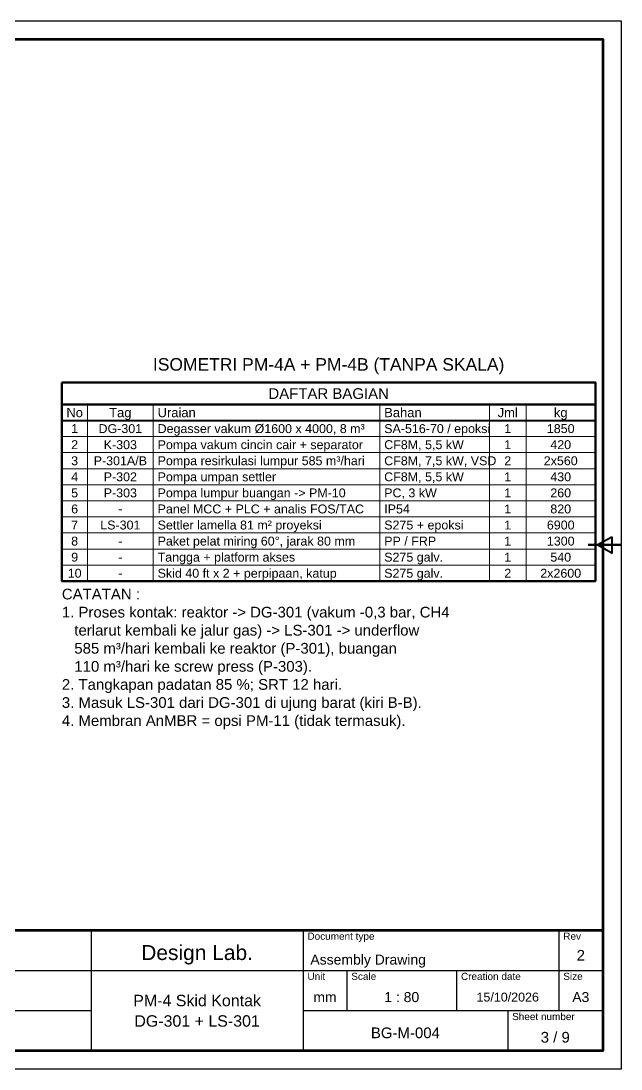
# Model space of a CAD drawing. Header units: millimetres. Extents: x 5 to 415, y 5 to 292.
# Drawn here: x 250.8 to 415, y 5 to 292 of the extents above; entities that cross this region are included whole.
import ezdxf
from ezdxf.enums import TextEntityAlignment as Align

# ---------------------------------------------------------------- set-up
doc = ezdxf.new("R2010")
doc.units = ezdxf.units.MM
for name, color, linetype in [('PFD-BINGKAI', 7, 'Continuous'), ('PFD-TABEL', 7, 'Continuous'), ('PFD-TEKS', 7, 'Continuous')]:
    doc.layers.add(name, color=color, linetype=linetype)
doc.styles.add('PFD', font='arial.ttf')

msp = doc.modelspace()

# ---------------------------------------------------------------- linework, layer by layer
at = {"layer": 'PFD-BINGKAI', "linetype": 'Continuous', "lineweight": 30, "ltscale": 0.35}
msp.add_lwpolyline([(5, 292), (415, 292), (415, 5), (5, 5)], close=True, dxfattribs=at)
at = {"layer": 'PFD-BINGKAI', "linetype": 'Continuous', "lineweight": 80, "ltscale": 0.35}
msp.add_lwpolyline([(10, 287), (410, 287), (410, 10), (10, 10)], close=True, dxfattribs=at)
at = {"layer": 'PFD-BINGKAI', "linetype": 'Continuous', "lineweight": 40, "ltscale": 0.35}
msp.add_lwpolyline([(412.5, 150.7), (412.5, 146.3), (408.5, 148.5)], close=True, dxfattribs=at)
at = {"layer": 'PFD-BINGKAI', "linetype": 'Continuous', "lineweight": 50, "ltscale": 0.35}
msp.add_lwpolyline([(415, 148.5), (406, 148.5)], dxfattribs=at)
at = {"layer": 'PFD-BINGKAI', "linetype": 'Continuous', "lineweight": 70, "ltscale": 0.35}
msp.add_lwpolyline([(174, 43), (410, 43), (410, 10), (174, 10)], close=True, dxfattribs=at)
at = {"layer": 'PFD-BINGKAI', "linetype": 'Continuous', "lineweight": 30, "ltscale": 0.35}
for points in [[(270, 43), (270, 10)], [(328, 43), (328, 10)], [(398, 43), (398, 21)], [(174, 32), (270, 32)], [(270, 32), (328, 32)], [(328, 32), (410, 32)], [(340, 32), (340, 21)], [(370, 32), (370, 21)], [(398, 32), (398, 21)], [(218, 21), (270, 21)], [(328, 21), (410, 21)], [(384, 21), (384, 10)]]:
    msp.add_lwpolyline(points, dxfattribs=at)
at = {"layer": 'PFD-TABEL', "linetype": 'Continuous', "lineweight": 50, "ltscale": 0.35}
for points in [[(262, 193), (408, 193), (408, 187), (262, 187)], [(262, 193), (408, 193), (408, 138.6), (262, 138.6)]]:
    msp.add_lwpolyline(points, close=True, dxfattribs=at)
at = {"layer": 'PFD-TABEL', "linetype": 'Continuous', "lineweight": 15, "ltscale": 0.35}
for points in [[(269, 187), (269, 138.6)], [(287, 187), (287, 138.6)], [(349, 187), (349, 138.6)], [(379, 187), (379, 138.6)], [(389, 187), (389, 138.6)], [(262, 178.2), (408, 178.2)], [(262, 173.8), (408, 173.8)], [(262, 169.4), (408, 169.4)], [(262, 165), (408, 165)], [(262, 160.6), (408, 160.6)], [(262, 156.2), (408, 156.2)], [(262, 151.8), (408, 151.8)], [(262, 147.4), (408, 147.4)], [(262, 143), (408, 143)], [(262, 138.6), (408, 138.6)]]:
    msp.add_lwpolyline(points, dxfattribs=at)
at = {"layer": 'PFD-TABEL', "linetype": 'Continuous', "lineweight": 40, "ltscale": 0.35}
msp.add_lwpolyline([(262, 182.6), (408, 182.6)], dxfattribs=at)

# ---------------------------------------------------------------- texts
at = {"layer": 'PFD-BINGKAI', "style": 'PFD'}
for s, height, p in [('Document type', 1.9531, (329.2, 40.4)), ('Rev', 1.953, (399.2, 40.4)), ('Assembly Drawing', 2.7343, (330, 33.6)), ('Unit', 1.953, (329.2, 29.4)), ('Scale', 1.953, (341.2, 29.4)), ('Creation date', 1.9531, (371.2, 29.4)), ('Size', 1.953, (399.2, 29.4)), ('Sheet number', 1.9531, (385.2, 18.4))]:
    msp.add_text(s, height=height, dxfattribs=at).set_placement(p)
for s, height, p in [('Design Lab.', 4.1015, (299, 34.85)), ('2', 2.93, (404, 34.68)), ('1 : 80', 2.734, (355, 23.34)), ('15/10/2026', 2.441, (384, 23.49)), ('A3', 2.734, (404, 23.34)), ('PM-4 Skid Kontak', 3.1249, (299, 22.2)), ('mm', 2.734, (334, 23.34)), ('DG-301 + LS-301', 3.1249, (299, 16.6)), ('BG-M-004', 2.93, (356, 13.45)), ('3 / 9', 2.93, (397, 12.24))]:
    msp.add_text(s, height=height, dxfattribs=at).set_placement(p, align=Align.CENTER)
at = {"layer": 'PFD-TABEL', "style": 'PFD'}
for s, height, p in [('DAFTAR BAGIAN', 2.9296, (335, 188.5)), ('No', 2.539, (265.5, 183.5)), ('Tag', 2.539, (278, 183.5)), ('Jml', 2.539, (384, 183.5)), ('kg', 2.539, (398.5, 183.5)), ('1', 2.44, (265.5, 179.15)), ('DG-301', 2.441, (278, 179.15)), ('1', 2.44, (384, 179.15)), ('1850', 2.441, (398.5, 179.15)), ('2', 2.44, (265.5, 174.75)), ('K-303', 2.441, (278, 174.75)), ('1', 2.44, (384, 174.75)), ('420', 2.441, (398.5, 174.75)), ('3', 2.44, (265.5, 170.35)), ('P-301A/B', 2.441, (278, 170.35)), ('2', 2.44, (384, 170.35)), ('2x560', 2.441, (398.5, 170.35)), ('4', 2.44, (265.5, 165.95)), ('P-302', 2.441, (278, 165.95)), ('1', 2.44, (384, 165.95)), ('430', 2.441, (398.5, 165.95)), ('5', 2.44, (265.5, 161.55)), ('P-303', 2.441, (278, 161.55)), ('1', 2.44, (384, 161.55)), ('260', 2.441, (398.5, 161.55)), ('6', 2.44, (265.5, 157.15)), ('-', 2.44, (278, 157.15)), ('1', 2.44, (384, 157.15)), ('820', 2.441, (398.5, 157.15)), ('7', 2.44, (265.5, 152.75)), ('LS-301', 2.441, (278, 152.75)), ('1', 2.44, (384, 152.75)), ('6900', 2.441, (398.5, 152.75)), ('8', 2.44, (265.5, 148.35)), ('-', 2.44, (278, 148.35)), ('1', 2.44, (384, 148.35)), ('1300', 2.441, (398.5, 148.35)), ('9', 2.44, (265.5, 143.95)), ('1', 2.44, (384, 143.95)), ('540', 2.441, (398.5, 143.95)), ('-', 2.44, (278, 143.95)), ('10', 2.441, (265.5, 139.55)), ('-', 2.44, (278, 139.55)), ('2', 2.44, (384, 139.55)), ('2x2600', 2.441, (398.5, 139.55))]:
    msp.add_text(s, height=height, dxfattribs=at).set_placement(p, align=Align.CENTER)
for s, height, p in [('Uraian', 2.539, (288.2, 183.5)), ('Bahan', 2.539, (350.2, 183.5)), ('Degasser vakum Ø1600 x 4000, 8 m³', 2.4413, (288.2, 179.15)), ('SA-516-70 / epoksi', 2.4413, (350.2, 179.15)), ('Pompa vakum cincin cair + separator', 2.4413, (288.2, 174.75)), ('CF8M, 5,5 kW', 2.4413, (350.2, 174.75)), ('Pompa resirkulasi lumpur 585 m³/hari', 2.4413, (288.2, 170.35)), ('CF8M, 7,5 kW, VSD', 2.4413, (350.2, 170.35)), ('Pompa umpan settler', 2.4413, (288.2, 165.95)), ('CF8M, 5,5 kW', 2.4413, (350.2, 165.95)), ('Pompa lumpur buangan -> PM-10', 2.4413, (288.2, 161.55)), ('PC, 3 kW', 2.441, (350.2, 161.55)), ('Panel MCC + PLC + analis FOS/TAC', 2.4413, (288.2, 157.15)), ('IP54', 2.441, (350.2, 157.15)), ('Settler lamella 81 m² proyeksi', 2.4413, (288.2, 152.75)), ('S275 + epoksi', 2.4413, (350.2, 152.75)), ('Paket pelat miring 60°, jarak 80 mm', 2.4413, (288.2, 148.35)), ('PP / FRP', 2.441, (350.2, 148.35)), ('Tangga + platform akses', 2.4413, (288.2, 143.95)), ('S275 galv.', 2.441, (350.2, 143.95)), ('Skid 40 ft x 2 + perpipaan, katup', 2.4413, (288.2, 139.55)), ('S275 galv.', 2.441, (350.2, 139.55))]:
    msp.add_text(s, height=height, dxfattribs=at).set_placement(p)
at = {"layer": 'PFD-TEKS', "style": 'PFD'}
msp.add_text('ISOMETRI PM-4A + PM-4B (TANPA SKALA)', height=3.4179, dxfattribs=at).set_placement((335, 196.25), align=Align.CENTER)
for s, height, p in [('CATATAN :', 2.93, (262, 133.6)), ('1. Proses kontak: reaktor -> DG-301 (vakum -0,3 bar, CH4', 2.9296, (262, 128.65)), ('   terlarut kembali ke jalur gas) -> LS-301 -> underflow', 2.9296, (262, 123.7)), ('   585 m³/hari kembali ke reaktor (P-301), buangan', 2.9296, (262, 118.75)), ('   110 m³/hari ke screw press (P-303).', 2.9296, (262, 113.8)), ('2. Tangkapan padatan 85 %; SRT 12 hari.', 2.9296, (262, 108.85)), ('3. Masuk LS-301 dari DG-301 di ujung barat (kiri B-B).', 2.9296, (262, 103.9)), ('4. Membran AnMBR = opsi PM-11 (tidak termasuk).', 2.9296, (262, 98.95))]:
    msp.add_text(s, height=height, dxfattribs=at).set_placement(p)

doc.saveas('drawing.dxf')
